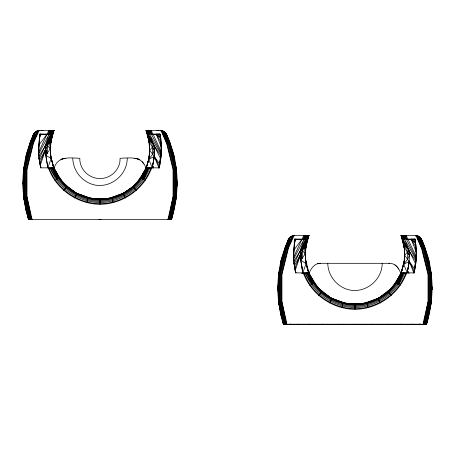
<?xml version="1.0" encoding="UTF-8"?>
<svg xmlns="http://www.w3.org/2000/svg" width="455" height="455" viewBox="0 0 455 455"><rect width="100%" height="100%" fill="white"/><g stroke="black" fill="none" stroke-linecap="round" stroke-linejoin="round"><path stroke-width="0.68" d="M45.875 150.616L45.79 155.314L47.86 167.855L51.114 158.482L49.515 142.415L52.973 131.626L53.087 130.431L52.319 131.376L51.341 134.185L51.557 130.431M149.53 146.254L149.74 150.423L148.768 159.307L152.249 167.855L154.313 156.503L154.416 150.588L153.926 145.071L149.513 134.185L161.377 155.121M294.283 265.959L300.869 253.623L300.755 260.334L302.82 272.869L306.073 263.496L304.475 247.435L307.933 236.64L308.046 235.451L307.279 236.395L306.3 239.205L306.516 235.451M404.347 259.771L404.347 249.192L404.7 255.443L403.727 264.321L407.208 272.869L409.272 261.523L409.375 255.608L408.886 250.091L404.472 239.205L415.989 259.521M161.406 152.033L153.011 134.185L160.097 134.185C162.065 145.35 161.758 156.81 159.193 167.855L146.226 167.855L140.948 177.717L137.956 181.517M416.666 257.689L407.97 239.205L415.057 239.205C417.025 250.369 416.717 261.83 414.152 272.869L401.185 272.869L395.907 282.731L392.489 287.077M45.813 150.616L45.79 155.314L47.86 167.855M294.59 268.689L300.869 253.623L300.755 260.334L302.82 272.869M48.89 130.431L51.114 130.921L51.142 130.431M62.085 181.517L59.093 177.717L54.077 168.498L51.114 158.482L45.79 155.314L47.201 153.261L47.616 145.833L47.144 144.093L54.077 130.431L39.625 130.431C37.674 130.42 35.786 131.336 34.489 132.775C21.084 159.341 19.537 191.316 28.551 219.549L171.489 219.549L173.611 211.08L174.254 206.206M294.283 263.49L305.618 239.205L301.085 250.256L300.704 256.978L302.16 258.275L302.575 250.847L302.109 249.112L309.036 235.451L294.436 235.451M149.462 144.861L148.552 138.599L145.964 130.431L160.416 130.431C162.378 130.42 164.272 131.347 165.575 132.803C179.099 159.404 180.277 191.242 171.489 219.549L170.688 219.549M420.886 324.188L290.336 324.216L283.51 324.569L278.659 302.291L278.659 274.16L285.393 246.855L288.402 239.415L290.91 236.532L294.584 235.451C292.628 235.44 290.734 236.361 289.431 237.811C276.048 264.378 274.496 296.336 283.51 324.569L426.449 324.569L428.57 316.1L429.395 309.827M89.902 198.124L76.906 193.5L67.044 186.692L59.093 177.717L53.815 167.855L40.734 167.855C38.129 156.77 38.527 145.412 39.818 134.185L52.194 134.185L52.399 130.431L51.461 131.051L50.186 134.185L50.437 130.665L51.461 131.051M315.759 284.904L314.052 282.731L308.774 272.869L295.693 272.869C293.088 261.79 293.486 250.426 294.777 239.205L307.153 239.205L307.364 235.451L306.42 236.065L305.146 239.205L305.402 235.679L306.42 236.065M50.579 154.12L50.562 144.792M305.43 257.12L305.43 251.126M305.521 249.806L305.823 247.219M149.479 154.2L148.768 159.307L145.964 168.498L140.948 177.717L132.996 186.692L123.129 193.5L110.138 198.124M149.564 152.943L149.115 141.516L151.811 142.688L153.926 145.071L160.7 155.724M404.393 259.851C405.223 251.587 404.017 243.197 401.048 235.451C404.603 244.676 410.251 252.536 415.66 260.738M50.755 142.836L52.194 134.185L46.126 145.236L45.005 146.396L39.028 156.048M306.039 245.95L307.153 239.205L301.085 250.256L299.964 251.416L293.611 261.671M49.322 168.691L49.385 167.855L50.437 168.27C59.895 186.977 78.431 201.497 100.02 201.4C121.155 201.269 140.959 187.596 148.58 167.884L151.293 168.913L151.68 167.855L150.719 168.691C142.762 189.274 122.082 203.544 100.02 203.686C77.959 203.544 57.279 189.274 49.322 168.691L48.355 167.855L48.748 168.913C56.795 189.724 77.708 204.158 100.02 204.301C122.332 204.158 143.245 189.724 151.293 168.913M304.281 273.711L304.349 272.869L305.402 273.284C314.854 291.996 333.396 306.511 354.98 306.42C376.114 306.283 395.924 292.616 403.539 272.898L406.252 273.927L406.645 272.869L405.678 273.711C397.721 294.288 377.041 308.564 354.98 308.706C332.918 308.564 312.238 294.288 304.281 273.711L303.32 272.869L303.707 273.927C311.755 294.743 332.668 309.178 354.98 309.32C377.292 309.178 398.205 294.743 406.252 273.927M39.818 134.185L38.43 151.106L38.931 158.044L40.734 167.855M294.777 239.205L293.39 256.125L293.89 263.064L295.693 272.869M50.295 148.751L47.616 145.833L46.126 145.236L51.398 139.025L50.295 148.751L47.201 153.261L45.745 151.959L46.126 145.236L50.659 134.185L39.022 159.108M305.254 253.765L306.357 244.045L301.085 250.256L302.575 250.847L305.254 253.765L300.755 260.334L306.073 263.496L309.036 273.518L314.052 282.731L322.003 291.706L330.921 298.008L343.081 302.768L345.459 303.263M50.391 167.855L50.437 168.27C58.217 188.393 78.442 202.356 100.02 202.492C121.599 202.356 141.818 188.398 149.598 168.27L149.649 167.855M305.351 272.869L305.402 273.284C313.182 293.412 333.401 307.37 354.98 307.512C376.558 307.37 396.783 293.412 404.558 273.284L404.609 272.869M23.006 185.304L23.006 181.113M23.177 179.714L23.427 177.621M25.548 160.154L25.719 158.755M25.89 157.356L26.145 155.263L29.791 144.826M160.171 161.588L160.422 159.512M160.587 158.13L160.843 156.054M161.007 154.666L161.258 151.748L160.097 134.185L147.847 134.185L146.521 131.831L146.083 130.431L146.681 131.768L146.459 130.431M160.012 130.989L160.416 130.431L164.09 131.512L166.598 134.396L169.607 141.835L176.341 169.146L176.341 197.271L171.489 219.549L171.29 219.145L173.611 211.08L174.202 206.206M176.739 185.299L176.91 183.905M278.221 284.034L277.709 288.225L278.221 292.417M280.343 266.567L280.507 265.168M280.678 263.775L281.105 260.283L284.523 250.5M278.09 287.526L278.261 286.132M281.224 261.744L281.105 260.283M415.045 267.295L415.21 265.913M415.381 264.531L415.631 262.455M415.802 261.068L416.137 258.303L413.925 272.869C416.797 261.858 417.167 250.313 414.835 239.171M423.537 324.125L426.449 324.569L426.25 324.165L428.57 316.1L429.162 311.22M176.739 187.386L177.291 183.206L176.779 179.014M431.607 293.105L431.789 291.712M159.876 134.151C162.207 145.293 161.838 156.844 158.966 167.855L161.258 151.748M413.925 272.869L416.217 256.762L415.057 239.205L402.806 239.205L400.923 235.451L415.523 235.451M158.966 167.855L161.263 152.59M160.194 135.931L160.382 134.743M171.489 219.549L172.047 216.051M176.733 186.704L177.291 183.206M427.234 319.672L426.449 324.569L283.51 324.569L278.562 302.302L278.562 274.149L285.296 246.815L288.481 248.026L281.941 274.558L281.941 301.892L286.417 324.569L281.531 301.938L281.531 274.513L288.095 247.878L292.474 235.787L294.584 235.451L294.14 235.468L288.481 248.026L293.316 235.571L288.095 247.878M379.595 297.615L387.956 291.706L395.907 282.731L401.481 272.118L404.245 261.119M50.772 142.773L51.489 138.599L53.935 130.431L53.548 131.324M398.62 284.608L403.539 272.898L402.846 272.869L397.721 283.988L402.163 272.869C395.23 292.337 375.415 305.282 354.98 305.498C334.544 305.282 314.729 292.337 307.796 272.869C315.85 291.462 334.533 304.731 354.98 304.799C374.971 304.56 394.587 292.019 401.304 272.869C393.876 291.473 374.983 304.213 354.98 304.361C335.039 304.19 316.02 291.553 308.774 272.869L308.479 272.118C304.088 260.362 304.486 247.133 308.894 235.451L306.994 241.429L304.787 245.808L306.448 243.613M127.246 158.289C127.241 174.64 111.401 187.932 95.294 185.1C82.622 182.614 73.039 171.194 72.794 158.289M382.206 263.303C382.2 279.66 366.36 292.952 350.253 290.119C337.582 287.634 328.004 276.213 327.754 263.303M137.473 182.017L145.964 168.498C150.605 156.327 150.827 142.625 146.129 130.431L153.926 145.071L149.74 150.423L154.319 156.423L152.249 167.855L154.313 156.503L154.018 147.761M403.443 235.451L403.659 239.205L402.681 236.395L401.913 235.451L402.806 239.205L408.886 250.091L404.7 255.443L409.278 261.437L407.208 272.869L409.272 261.523L414.596 268.979M51.489 138.599L49.828 140.788L52.029 136.415L53.627 130.431L52.973 131.626M160.564 130.437L164.164 131.558L168.327 142.318L174.982 169.311L174.982 197.106L170.858 219.549L175.59 197.18L175.59 169.237L168.902 142.102L165.552 132.775L164.09 131.512M423.286 247.338L417.491 235.787L421.865 247.878L428.428 274.513L428.428 301.938L423.548 324.569L428.018 301.892L428.018 274.558L421.478 248.026L415.825 235.468L415.375 235.451L417.491 235.787L419.123 236.577L423.286 247.338L429.941 274.325L429.941 302.126L425.817 324.569L430.549 302.2L430.549 274.251L423.861 247.122L420.511 237.794L417.491 235.787L415.375 235.451C421.461 235.44 422.809 242.475 424.663 246.815C434.093 271.658 434.32 299.271 426.449 324.569L431.3 302.291L431.3 274.16L424.572 246.855L421.558 239.415L419.055 236.532M173.469 196.924L169.249 219.549L174.259 197.021L174.259 169.396L167.65 142.58L162.526 130.773L166.905 142.859L173.469 169.493L173.469 196.924L168.583 219.549L173.059 196.873L173.059 169.544L166.519 143.006L161.684 130.557L166.905 142.859M428.428 301.938L424.208 324.569L429.219 302.035L429.219 274.416L422.61 247.594L417.491 235.787M169.857 219.549L174.259 197.021L170.409 219.549L174.982 197.106M424.816 324.569L429.219 302.035L425.368 324.569L429.941 302.126M175.59 197.18L171.205 219.549L176.051 197.237L176.051 169.18L169.34 141.937L165.575 132.803L169.607 141.835M430.549 302.2L426.164 324.569L431.01 302.257L431.01 274.194L424.299 246.957L420.539 237.823L420.938 239.131M176.051 197.237L171.416 219.549L176.341 197.271M431.01 302.257L426.375 324.569L431.3 302.291M47.354 134.185L48.594 130.431L48.839 134.185L49.623 130.431L53.519 131.831L50.653 143.473M302.313 239.205L303.553 235.451L303.798 239.205L304.583 235.451L308.479 236.85L305.612 248.487M167.906 219.549L173.059 196.873L176.438 197.282L176.438 169.135L169.704 141.801L166.519 143.006L160.86 130.448L160.416 130.431M422.866 324.569L428.018 301.892L431.397 302.302L431.397 274.149L424.663 246.815L421.478 248.026L416.649 235.571L421.865 247.878M28.961 219.537L28.551 219.549L23.603 197.282L23.603 169.135L30.337 141.801L33.522 143.006L26.981 169.544L26.981 196.873L31.452 219.549L26.572 196.924L26.572 169.493L33.135 142.859L37.515 130.767L39.625 130.431L40.029 130.989M31.907 138.974L33.442 134.396L30.701 141.937L23.99 169.18L23.99 197.237L28.625 219.549L23.7 197.271L23.7 169.146L30.428 141.835L33.442 134.396L34.489 132.775L37.515 130.767L32.39 142.58L25.781 169.396L25.781 197.021L30.184 219.549L25.059 197.106L25.059 169.311L31.713 142.318L34.472 132.792L35.945 131.512L39.625 130.431L39.329 130.443M50.647 142.762L53.36 131.768M86.899 202.708L88.116 197.754L75.962 192.994L63.478 183.035M146.851 166.473L149.394 156.167M153.921 158.801L154.256 157.447M286.65 244.648L288.402 239.415L285.66 246.957L278.949 274.194L278.949 302.257L283.584 324.569L278.659 302.291M285.66 246.957L289.431 237.811L286.673 247.338L280.018 274.325L280.018 302.126L284.591 324.569L279.41 302.2L279.41 274.251L286.098 247.122L289.431 237.811L292.474 235.787L287.35 247.594L280.741 274.416L280.741 302.035L285.143 324.569L280.018 302.126M305.606 247.782L308.149 237.476M341.859 307.728L343.081 302.768L330.921 298.008L318.983 288.487M404.347 260.476L400.923 273.518L392.062 287.623M401.225 273.188L404.353 261.187M149.115 141.516L154.416 150.588L152.613 154.228L148.768 159.307L146.226 167.855L141.073 177.803L133.099 186.8L123.203 193.631L111.958 197.897L100.02 199.347L88.082 197.897L76.838 193.631L66.942 186.8L58.968 177.803L53.371 167.855C60.6 186.795 79.858 199.603 100.02 199.779C120.183 199.603 139.44 186.795 146.669 167.855C140.595 187.642 120.171 200.166 100.02 200.479C79.233 200.399 60.14 186.88 52.154 167.855L48.748 168.913M407.578 259.248L407.401 252.286L406.77 247.702L404.074 246.536L409.375 255.608L407.578 259.248L403.727 264.321L401.185 272.869L396.032 282.817L400.11 285.632M301 255.005L300.869 253.623L300.67 254.265L302.16 258.275M32.39 142.58L35.882 131.552L31.713 142.318M289.022 239.131L289.448 237.794L288.976 239.12M287.35 247.594L290.842 236.572L286.673 247.338M52.029 136.415L54.077 130.431M306.994 241.429L309.036 235.451M152.089 168.037L152.755 166.024L153.807 167.838M407.054 273.057L407.714 271.043L409.113 273.455M47.201 153.261L45.005 146.396L49.089 134.185L38.59 154.234M26.145 155.263L26.43 155.331L27.527 152.061M40.285 165.387L45.682 149.274M282.265 257.735L281.611 259.697L282.339 257.695M283.584 253.81L284.676 250.534M295.016 271.072L300.869 253.623M31.844 138.963L33.442 134.396M286.576 244.631L288.402 239.415M26.43 155.331L27.619 152.015M33.3 136.09L34.25 133.44M39.278 136.813L40.256 134.151L39.585 134.151M294.243 241.832L295.215 239.171L294.544 239.171L301.989 239.205L293.356 257.695M39.232 136.801L40.256 134.151M39.363 137.359L40.597 134.151L47.03 134.185L38.391 152.675M294.192 241.821L295.215 239.171M294.078 243.021L295.557 239.171L296.091 239.171L294.231 243.664M172.57 213.628L173.611 211.08M427.529 318.648L428.57 316.1M30.701 141.937L34.472 132.792L31.139 142.102L24.451 169.237L24.451 197.18L29.183 219.549L23.99 197.237L28.836 219.549M39.272 138.644L41.132 134.151L39.915 134.151L38.647 151.106M146.055 168.674L146.521 167.099M39.903 163.015L45.636 149.257M143.661 179.588L148.58 167.884L147.886 167.855L142.762 178.969L147.204 167.855L142.006 178.445M33.135 142.859L38.356 130.557L33.522 143.006L39.175 130.448L39.625 130.431M53.383 131.779L53.952 130.431M308.917 235.451L308.342 236.793L308.587 235.451L307.933 236.64M396.965 283.465L401.628 272.869L396.39 283.067M48.839 134.185L50.437 130.665M303.798 239.205L305.402 235.679M141.431 178.047L146.345 167.855L141.073 177.803M302.023 273.518L302.643 272.261L302.12 266.738M28.75 219.145L28.551 219.549L23.7 197.271M283.51 324.569L283.129 322.146M293.549 259.253L304.048 239.205L299.964 251.416L300.67 254.265L306.357 244.045M74.535 198.022L76.906 193.5L67.044 186.692L63.393 183.058M329.494 303.041L331.871 298.52L322.003 291.706L320.178 289.892M39.323 160.939L45.58 149.223M146.681 167.161L145.964 168.498C142.66 155.929 130.483 157.817 120.069 158.289L119.915 161.815A20.247 20.247 0 0 1 79.801 160.041L79.881 158.289C69.49 157.794 57.37 155.974 54.077 168.498L62.568 182.017M401.64 272.181L400.923 273.518C399.08 268.541 395.435 263.195 389.508 263.303L320.451 263.303C314.439 263.195 310.822 268.677 308.945 273.694L305.538 259.134M45.71 149.246L51.398 139.025M301.898 273.466L302.643 272.261M39.102 144.838L47.03 134.185M293.646 250.415L301.989 239.205M63.654 190.508L67.044 186.692M318.619 295.528L322.003 291.706M338.452 324.125L337.877 324.569M125.506 198.022L123.129 193.5L132.996 186.692L135.277 184.417M364.5 303.263C374.528 300.988 384.009 295.983 391.152 288.533M95.163 198.789C110.332 200.598 125.375 194.149 136.017 183.467M390.976 288.487L378.094 298.52L380.465 303.041M152.687 134.185L151.447 130.431L151.202 134.185L150.417 130.431L149.598 130.665L149.854 134.185L148.58 131.051L147.636 130.431L148.7 134.185L148.58 131.051L149.598 130.665L161.309 153.602M401.458 236.344L401.088 235.451L403.511 243.613L406.77 247.702L402.971 241.429L402.601 235.451L403.539 236.065L404.558 235.679L415.944 257.996M47.144 144.093L49.515 142.415M302.109 249.112L304.475 247.435M54.89 180.618L59.093 177.717M309.849 285.632L314.052 282.731M322.885 324.125L321.765 324.569M148.768 159.307L154.319 156.423M403.727 264.321L409.278 261.437M51.114 130.921L52.126 130.431M60.907 159.466L62.716 158.67L65.526 158.289M61.84 159.057L65.497 158.289L64.172 158.471M149.598 168.27L150.65 167.855L150.719 168.691M404.558 273.284L405.615 272.869L405.678 273.711M350.816 303.866L354.98 304.213L366.884 302.768L379.038 298.008L363.966 303.28M150.281 130.431L146.521 131.831L149.388 143.473M303.707 273.927L307.114 272.869L312.995 283.465M407.646 239.205L406.406 235.451L406.161 239.205L405.377 235.451L401.481 236.85L404.347 248.487M309.184 324.125L307.586 324.569M106.959 198.613L108.353 198.494L124.078 192.994M298.144 324.125L296.159 324.569M290.409 324.125L288.151 324.569M286.428 324.125L283.897 324.569L285.45 324.284L284.312 324.517M173.611 155.331L173.895 155.263L170.477 145.481M427.859 258.36L428.57 260.351L428.855 260.283L425.664 251.149M281.389 316.1L281.105 316.168L280.678 312.676M62.727 158.676L63.888 158.511M41.257 130.767L43.094 130.431M317.664 263.695L320.451 263.303M173.059 169.544L176.438 169.135M23.603 197.282L26.981 196.873L32.134 219.549M415.551 235.94L417.298 235.73M428.018 274.558L431.397 274.149M278.562 302.302L281.941 301.892L287.094 324.569M425.931 324.569L424.032 324.131L426.039 324.551L424.509 324.284L425.118 324.517M38.931 158.044L40.956 167.855L40.694 167.406M293.89 263.064L295.915 272.869L294.106 263.041M159.324 134.185L159.677 134.151L160.325 135.51L160.024 134.151L156.31 134.151L161.326 147.374M414.289 239.205L414.636 239.171L415.284 240.53M88.116 197.754L100.02 199.199L104.877 198.789M343.081 302.768L354.98 304.213L359.143 303.866M361.23 303.69L363.312 303.513L346.647 303.513L348.735 303.69M98.974 219.549L101.061 219.549M353.939 324.569L356.02 324.569M22.75 183.206L23.046 183.206M75.962 192.994L91.688 198.494L108.353 198.494M416.035 251.729L411.269 239.171L415.432 239.171M388.923 263.303L389.514 263.303M431.954 288.225L432.25 288.225L431.994 286.127M293.606 256.125L294.874 239.171M150.116 130.466L148.427 130.431L148.927 130.921M289.079 324.188L290.336 324.216M419.629 324.216L426.039 324.551M421.808 324.569L419.55 324.125M413.8 324.569L411.815 324.125M91.688 198.494L93.076 198.613M402.374 324.569L400.775 324.125M292.667 235.73L294.408 235.94M23.603 169.135L26.981 169.544M278.562 274.149L281.941 274.558M388.195 324.569L387.074 324.125M136.147 158.511L137.342 158.676L134.555 158.289L137.342 158.676L139.918 159.813M134.561 158.289L135.863 158.471M156.947 130.431L158.784 130.767M372.082 324.569L371.507 324.125M330.921 298.008L345.993 303.28M138.195 159.057L137.308 158.676L139.094 159.449M138.826 159.335L139.133 159.466M140.948 177.717L145.151 180.618M415.699 246.946L411.269 239.171L415.733 242.344M160.734 141.932L156.31 134.151L160.217 136.932M394.877 264.833L397.05 266.63L398.648 268.962M411.269 239.171L415.523 243.459M156.31 134.151L161.036 138.917M387.956 291.706L391.346 295.528M132.996 186.692L136.381 190.508M148.552 138.599L151.811 142.688L152.436 147.266L152.613 154.228M158.994 168.236L154.313 156.503L160.041 164.534M142.085 161.61L143.683 163.942M308.319 272.181L317.897 287.623M58.61 178.047L52.837 167.855L58.035 178.445M402.027 236.64L401.373 235.451L404.353 247.782M147.067 131.626L146.954 130.431L147.721 131.376L148.006 136.415L151.811 142.688L146.413 130.431L146.658 131.779M308.655 272.869L313.927 282.817L308.331 272.869L313.569 283.067M53.696 167.855L58.968 177.803L53.519 167.099L54.077 168.498L53.36 167.161L53.775 168.174M306.42 272.898L312.238 283.988L307.114 272.869M51.461 167.884L57.279 178.969L52.154 167.855M414.152 270.947L409.272 261.523L413.953 273.25M154.313 156.503L159.517 166.558M162.526 130.773L168.327 142.318M415.716 264.093L408.886 250.091L409.045 254.794M160.444 158.442L153.926 145.071L153.972 146.419M407.714 271.043L408.607 272.966M152.755 166.024L153.648 167.946M419.123 236.577L423.861 247.122M164.164 131.558L168.902 142.102M420.539 237.823L424.572 246.855M45.005 146.396L45.682 148.051M403.539 236.065L404.813 239.205L404.558 235.679M308.479 272.118L309.036 273.518M172.189 151.35L173.372 154.672L172.291 151.407M423.611 245.285L421.558 239.415L423.531 245.302M168.424 139.611L166.598 134.396L168.35 139.628M427.91 258.389L428.57 260.351M170.762 146.829L171.416 148.791M165.552 132.775L165.978 134.117M282.163 318.79L282.743 320.803M28.364 217.803L26.43 211.08L26.145 211.154L25.463 205.563M366.884 302.768L368.101 307.728M305.606 261.187L308.149 271.493M146.851 132.456L149.394 142.762M111.919 197.754L113.141 202.708M50.653 155.462L53.349 166.416L50.744 156.065M50.647 156.167L53.189 166.473M24.451 197.18L29.626 219.549L25.059 197.106M280.741 302.035L285.751 324.569L281.531 301.938M25.781 197.021L30.792 219.549L26.572 196.924M283.795 324.569L278.949 302.257L284.142 324.569L279.41 302.2M403.511 243.613L404.228 247.793M39.147 158.021L40.586 166.74M148.484 130.431L148.58 131.051M404.074 246.536L404.256 247.838M428.855 260.283L429.452 265.168M431.573 282.635L431.823 284.733M278.09 288.925L278.261 290.318M280.343 309.883L280.507 311.283M173.895 155.263L174.322 158.755M174.493 160.154L174.657 161.548M176.739 181.118L176.91 182.512M23.177 186.704L23.427 188.797M47.292 163.1L47.684 167.241M416.217 256.762L416.223 257.61M404.523 249.175L404.523 259.794M354.98 304.213L354.98 309.32M354.98 324.125L354.98 324.569M100.02 199.199L100.02 204.301M50.653 144.178L50.653 154.052M50.477 144.155L50.477 154.063M432.25 288.225L432.068 289.619L432.25 288.225"/></g></svg>
